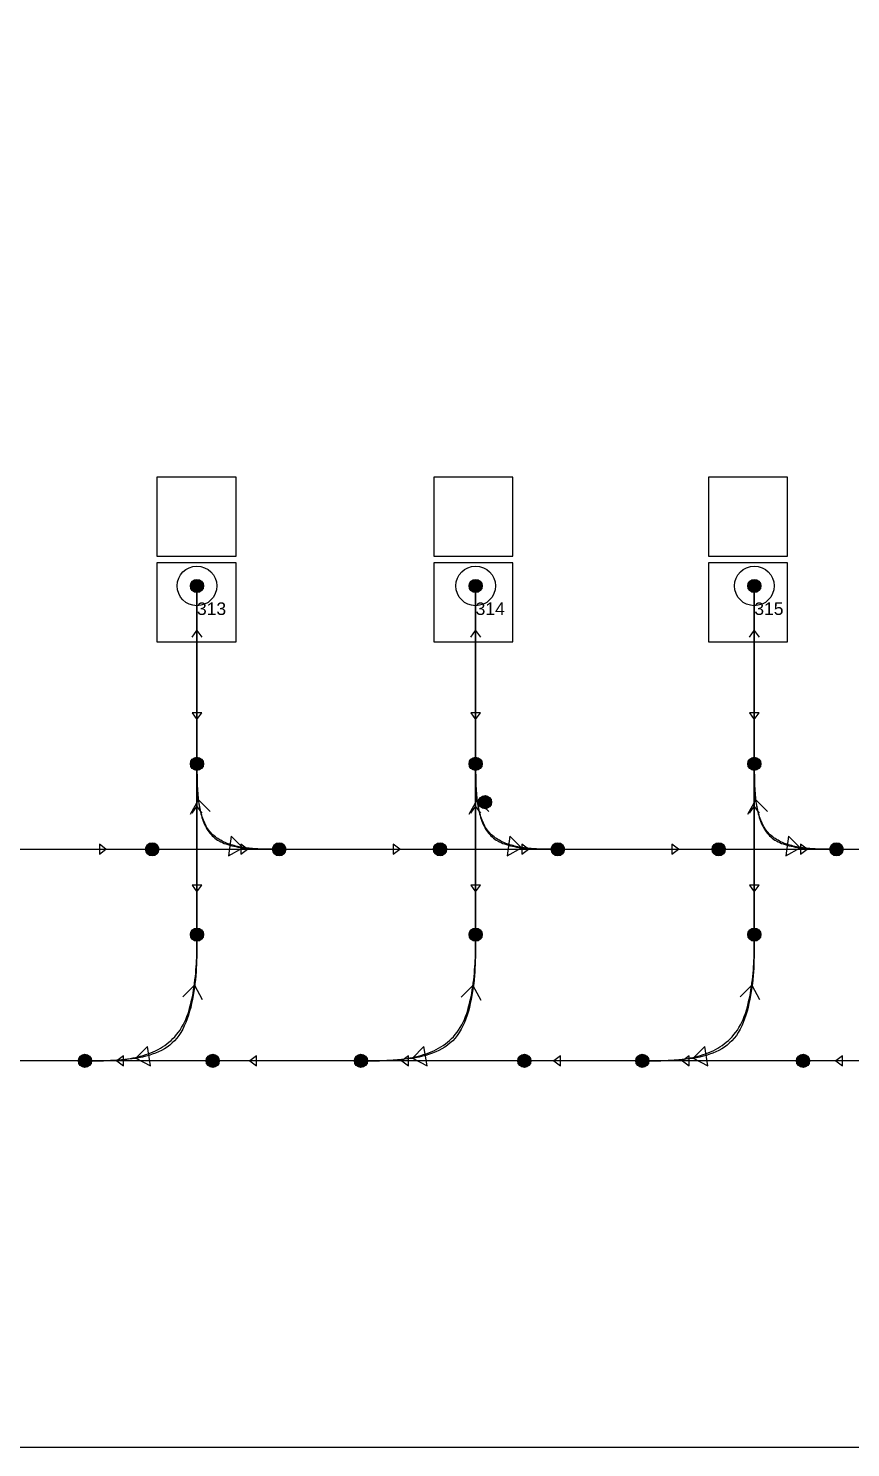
# Model space of a CAD drawing. Header units: millimetres. Extents: x -18594 to 273470, y -238787 to 48452.
# Drawn here: x 53052 to 65533, y -123855 to -102316 of the extents above; entities that cross this region are included whole.
import ezdxf

# ---------------------------------------------------------------- set-up
doc = ezdxf.new("R2010")
doc.units = ezdxf.units.MM
doc.layers.add('AM_BOR', color=4, linetype='Continuous', lineweight=25)
doc.layers.add('Xref AGV layout$0$AM_BOR', color=4, linetype='Continuous', lineweight=25)
doc.layers.add('AM_VIEWS', color=1, linetype='Continuous', lineweight=25, plot=False)
for name, color, linetype, true_color in [('Xref AGV layout$0$Ndc8_Activity_HO from manual', 1, 'Continuous', 0xff0000), ('Xref AGV layout$0$Ndc8_Activity_HO from manualID', 1, 'Continuous', 0xff0000), ('Xref AGV layout$0$Ndc8_F_Fast', 5, 'Continuous', 0x0000ff), ('Xref AGV layout$0$Ndc8_F_Moderate', 5, 'Continuous', 0x0000ff), ('Xref AGV layout$0$Ndc8_F_TurnLeftModerate', 5, 'Continuous', 0x0000ff), ('Xref AGV layout$0$Ndc8_F_TurnRightModerate', 5, 'Continuous', 0x0000ff), ('Xref AGV layout$0$Ndc8_InAdjust_HOP', 1, 'Continuous', 0xff0000), ('Xref AGV layout$0$Ndc8_InFix_HOP', 1, 'Continuous', 0xff0000), ('Xref AGV layout$0$Ndc8_OutFix_HOP', 5, 'Continuous', 0x0000ff), ('Xref AGV layout$0$Ndc8_Point', 7, 'Continuous', 0x000080), ('Xref AGV layout$0$Ndc8_R_TurnLeft_InAdj_Slow', 1, 'Continuous', 0xff0000), ('Xref AGV layout$0$Ndc8_R_TurnRight_InAdj_Slow', 1, 'Continuous', 0xff0000)]:
    doc.layers.add(name, color=color, linetype=linetype, true_color=true_color)
doc.styles.add('Xref AGV layout$0$Ndc8Style', font='arial.ttf', dxfattribs={"height": 0.2})

# ---------------------------------------------------------------- blocks, each defined once
blk = doc.blocks.new('Xref AGV layout$0$A$C7DF17C8B')
at = {"layer": 'Xref AGV layout$0$AM_BOR'}
for points in [[(0, 1300), (1200, 1300), (1200, 2500), (0, 2500)], [(0, 0), (1200, 0), (1200, 1200), (0, 1200)]]:
    blk.add_lwpolyline(points, close=True, dxfattribs=at)
blk = doc.blocks.new('Xref AGV layout')
at = {"layer": 'Xref AGV layout$0$Ndc8_Point'}
h = blk.add_hatch(color=256, dxfattribs=at)
edge = h.paths.add_edge_path(flags=0)
edge.add_arc((55611, -110778), 100, 0, 360)
h = blk.add_hatch(color=256, dxfattribs=at)
edge = h.paths.add_edge_path(flags=0)
edge.add_arc((59841, -110778), 100, 0, 360)
h = blk.add_hatch(color=256, dxfattribs=at)
edge = h.paths.add_edge_path(flags=0)
edge.add_arc((64071, -110778), 100, 0, 360)
h = blk.add_hatch(color=256, dxfattribs=at)
edge = h.paths.add_edge_path(flags=0)
edge.add_arc((55611, -113478), 100, 0, 360)
h = blk.add_hatch(color=256, dxfattribs=at)
edge = h.paths.add_edge_path(flags=0)
edge.add_arc((59841, -113478), 100, 0, 360)
h = blk.add_hatch(color=256, dxfattribs=at)
edge = h.paths.add_edge_path(flags=0)
edge.add_arc((64071, -113478), 100, 0, 360)
h = blk.add_hatch(color=256, dxfattribs=at)
edge = h.paths.add_edge_path(flags=0)
edge.add_arc((59983, -114060), 100, 0, 360)
h = blk.add_hatch(color=256, dxfattribs=at)
edge = h.paths.add_edge_path(flags=0)
edge.add_arc((54931, -114774), 100, 0, 360)
h = blk.add_hatch(color=256, dxfattribs=at)
edge = h.paths.add_edge_path(flags=0)
edge.add_arc((56858, -114774), 100, 0, 360)
h = blk.add_hatch(color=256, dxfattribs=at)
edge = h.paths.add_edge_path(flags=0)
edge.add_arc((59300, -114774), 100, 0, 360)
h = blk.add_hatch(color=256, dxfattribs=at)
edge = h.paths.add_edge_path(flags=0)
edge.add_arc((61088, -114774), 100, 0, 360)
h = blk.add_hatch(color=256, dxfattribs=at)
edge = h.paths.add_edge_path(flags=0)
edge.add_arc((63530, -114774), 100, 0, 360)
h = blk.add_hatch(color=256, dxfattribs=at)
edge = h.paths.add_edge_path(flags=0)
edge.add_arc((65318, -114774), 100, 0, 360)
h = blk.add_hatch(color=256, dxfattribs=at)
edge = h.paths.add_edge_path(flags=0)
edge.add_arc((55611, -116069), 100, 0, 360)
h = blk.add_hatch(color=256, dxfattribs=at)
edge = h.paths.add_edge_path(flags=0)
edge.add_arc((59841, -116069), 100, 0, 360)
h = blk.add_hatch(color=256, dxfattribs=at)
edge = h.paths.add_edge_path(flags=0)
edge.add_arc((64071, -116069), 100, 0, 360)
h = blk.add_hatch(color=256, dxfattribs=at)
edge = h.paths.add_edge_path(flags=0)
edge.add_arc((53911, -117986), 100, 0, 360)
h = blk.add_hatch(color=256, dxfattribs=at)
edge = h.paths.add_edge_path(flags=0)
edge.add_arc((55850, -117986), 100, 0, 360)
h = blk.add_hatch(color=256, dxfattribs=at)
edge = h.paths.add_edge_path(flags=0)
edge.add_arc((58100, -117986), 100, 0, 360)
h = blk.add_hatch(color=256, dxfattribs=at)
edge = h.paths.add_edge_path(flags=0)
edge.add_arc((60580, -117986), 100, 0, 360)
h = blk.add_hatch(color=256, dxfattribs=at)
edge = h.paths.add_edge_path(flags=0)
edge.add_arc((62371, -117986), 100, 0, 360)
h = blk.add_hatch(color=256, dxfattribs=at)
edge = h.paths.add_edge_path(flags=0)
edge.add_arc((64810, -117986), 100, 0, 360)
at = {"layer": 'Xref AGV layout$0$Ndc8_Activity_HO from manual'}
for centre in [(55611, -110778), (59841, -110778), (64071, -110778)]:
    blk.add_circle(centre, 300, dxfattribs=at)
at = {"layer": 'Xref AGV layout$0$Ndc8_F_Fast'}
for points in [[(52128, -114774), (54931, -114774)], [(54230, -114774), (54130, -114699), (54130, -114849), (54230, -114774)], [(54931, -114774), (56858, -114774)], [(56376, -114774), (56276, -114699), (56276, -114849), (56376, -114774)], [(56858, -114774), (59300, -114774)], [(58690, -114774), (58590, -114699), (58590, -114849), (58690, -114774)], [(59300, -114774), (61088, -114774)], [(60641, -114774), (60541, -114699), (60541, -114849), (60641, -114774)], [(61088, -114774), (63530, -114774)], [(62920, -114774), (62820, -114699), (62820, -114849), (62920, -114774)], [(63530, -114774), (65318, -114774)], [(64871, -114774), (64771, -114699), (64771, -114849), (64871, -114774)], [(65318, -114774), (67960, -114774)], [(53911, -117986), (51620, -117986)], [(55850, -117986), (53911, -117986)], [(54396, -117986), (54496, -118061), (54496, -117911), (54396, -117986)], [(58100, -117986), (55850, -117986)], [(56413, -117986), (56513, -118061), (56513, -117911), (56413, -117986)], [(60580, -117986), (58100, -117986)], [(58720, -117986), (58820, -118061), (58820, -117911), (58720, -117986)], [(62371, -117986), (60580, -117986)], [(61028, -117986), (61128, -118061), (61128, -117911), (61028, -117986)], [(64810, -117986), (62371, -117986)], [(62981, -117986), (63081, -118061), (63081, -117911), (62981, -117986)], [(66801, -117986), (64810, -117986)], [(65308, -117986), (65408, -118061), (65408, -117911), (65308, -117986)]]:
    blk.add_lwpolyline(points, dxfattribs=at)
at = {"layer": 'Xref AGV layout$0$Ndc8_F_Moderate'}
for points in [[(55611, -113478), (55611, -116069)], [(59841, -113478), (59841, -116069)], [(64071, -113478), (64071, -116069)], [(55611, -115421), (55686, -115321), (55536, -115321), (55611, -115421)], [(59841, -115421), (59916, -115321), (59766, -115321), (59841, -115421)], [(64071, -115421), (64146, -115321), (63996, -115321), (64071, -115421)]]:
    blk.add_lwpolyline(points, dxfattribs=at)
at = {"layer": 'Xref AGV layout$0$Ndc8_F_TurnLeftModerate'}
for points in [[(55611, -113478), (55611, -113512), (55611, -113547), (55611, -113581), (55611, -113615), (55612, -113649), (55612, -113683), (55613, -113717), (55614, -113751), (55615, -113785), (55616, -113818), (55618, -113852), (55620, -113885), (55622, -113919), (55625, -113951), (55625, -113951), (55628, -113984), (55631, -114017), (55635, -114049), (55640, -114081), (55645, -114113), (55650, -114144), (55656, -114174), (55663, -114204), (55670, -114234), (55678, -114263), (55686, -114291), (55695, -114319), (55705, -114346), (55715, -114372), (55715, -114372), (55726, -114397), (55738, -114422), (55750, -114445), (55763, -114468), (55777, -114490), (55792, -114511), (55808, -114531), (55825, -114551), (55843, -114569), (55861, -114587), (55881, -114603), (55902, -114619), (55924, -114634), (55947, -114647), (55947, -114647), (55972, -114660), (55997, -114672), (56024, -114684), (56051, -114694), (56079, -114703), (56109, -114712), (56139, -114720), (56170, -114727), (56201, -114734), (56233, -114740), (56266, -114745), (56299, -114750), (56333, -114754), (56366, -114758), (56366, -114758), (56400, -114761), (56435, -114764), (56469, -114766), (56504, -114768), (56539, -114770), (56574, -114771), (56609, -114772), (56644, -114773), (56680, -114773), (56715, -114774), (56751, -114774), (56787, -114774), (56822, -114774), (56858, -114774)], [(59841, -113478), (59841, -113512), (59841, -113547), (59841, -113581), (59841, -113615), (59842, -113649), (59842, -113683), (59843, -113717), (59844, -113751), (59845, -113785), (59846, -113818), (59848, -113852), (59850, -113885), (59852, -113919), (59855, -113951), (59855, -113951), (59858, -113984), (59861, -114017), (59865, -114049), (59870, -114081), (59875, -114113), (59880, -114144), (59886, -114174), (59893, -114204), (59900, -114234), (59908, -114263), (59916, -114291), (59925, -114319), (59935, -114346), (59945, -114372), (59945, -114372), (59956, -114397), (59968, -114422), (59980, -114445), (59993, -114468), (60007, -114490), (60022, -114511), (60038, -114531), (60055, -114551), (60073, -114569), (60091, -114587), (60111, -114603), (60132, -114619), (60154, -114634), (60177, -114647), (60177, -114647), (60202, -114660), (60227, -114672), (60254, -114684), (60281, -114694), (60309, -114703), (60339, -114712), (60369, -114720), (60400, -114727), (60431, -114734), (60463, -114740), (60496, -114745), (60529, -114750), (60563, -114754), (60596, -114758), (60596, -114758), (60630, -114761), (60665, -114764), (60699, -114766), (60734, -114768), (60769, -114770), (60804, -114771), (60839, -114772), (60874, -114773), (60910, -114773), (60945, -114774), (60981, -114774), (61017, -114774), (61052, -114774), (61088, -114774)], [(64071, -113478), (64071, -113512), (64071, -113547), (64071, -113581), (64071, -113615), (64072, -113649), (64072, -113683), (64073, -113717), (64074, -113751), (64075, -113785), (64076, -113818), (64078, -113852), (64080, -113885), (64082, -113919), (64085, -113951), (64085, -113951), (64088, -113984), (64091, -114017), (64095, -114049), (64100, -114081), (64105, -114113), (64110, -114144), (64116, -114174), (64123, -114204), (64130, -114234), (64138, -114263), (64146, -114291), (64155, -114319), (64165, -114346), (64175, -114372), (64175, -114372), (64186, -114397), (64198, -114422), (64210, -114445), (64223, -114468), (64237, -114490), (64252, -114511), (64268, -114531), (64285, -114551), (64303, -114569), (64321, -114587), (64341, -114603), (64362, -114619), (64384, -114634), (64407, -114647), (64407, -114647), (64432, -114660), (64457, -114672), (64484, -114684), (64511, -114694), (64539, -114703), (64569, -114712), (64599, -114720), (64630, -114727), (64661, -114734), (64693, -114740), (64726, -114745), (64759, -114750), (64793, -114754), (64826, -114758), (64826, -114758), (64860, -114761), (64895, -114764), (64929, -114766), (64964, -114768), (64999, -114770), (65034, -114771), (65069, -114772), (65104, -114773), (65140, -114773), (65175, -114774), (65211, -114774), (65247, -114774), (65282, -114774), (65318, -114774)], [(56309, -114751), (56130, -114577), (56091, -114874), (56309, -114751)], [(60539, -114751), (60360, -114577), (60321, -114874), (60539, -114751)], [(64769, -114751), (64590, -114577), (64551, -114874), (64769, -114751)]]:
    blk.add_lwpolyline(points, dxfattribs=at)
at = {"layer": 'Xref AGV layout$0$Ndc8_F_TurnRightModerate'}
for points in [[(55611, -116069), (55611, -116125), (55611, -116181), (55611, -116237), (55610, -116293), (55609, -116350), (55608, -116406), (55606, -116463), (55604, -116521), (55601, -116578), (55597, -116636), (55593, -116694), (55587, -116753), (55581, -116812), (55573, -116872), (55573, -116872), (55564, -116932), (55554, -116993), (55543, -117053), (55530, -117114), (55516, -117173), (55500, -117232), (55483, -117290), (55463, -117346), (55442, -117401), (55419, -117454), (55394, -117505), (55367, -117553), (55338, -117598), (55306, -117640), (55306, -117640), (55272, -117679), (55236, -117714), (55198, -117747), (55158, -117776), (55116, -117803), (55073, -117827), (55027, -117849), (54981, -117869), (54933, -117886), (54884, -117902), (54834, -117915), (54783, -117927), (54731, -117938), (54679, -117947), (54679, -117947), (54626, -117955), (54573, -117961), (54519, -117967), (54465, -117972), (54411, -117976), (54356, -117979), (54301, -117981), (54246, -117983), (54190, -117984), (54135, -117985), (54079, -117986), (54023, -117986), (53967, -117986), (53911, -117986)], [(59841, -116069), (59841, -116125), (59841, -116181), (59841, -116237), (59840, -116293), (59839, -116350), (59838, -116406), (59836, -116463), (59834, -116521), (59831, -116578), (59827, -116636), (59823, -116694), (59817, -116753), (59811, -116812), (59803, -116872), (59803, -116872), (59794, -116932), (59784, -116993), (59773, -117053), (59760, -117114), (59746, -117173), (59730, -117232), (59712, -117290), (59692, -117346), (59671, -117401), (59647, -117454), (59621, -117505), (59593, -117553), (59562, -117598), (59530, -117640), (59530, -117640), (59494, -117679), (59456, -117714), (59416, -117747), (59374, -117776), (59330, -117803), (59284, -117827), (59237, -117849), (59188, -117869), (59138, -117886), (59087, -117902), (59035, -117915), (58982, -117927), (58929, -117938), (58875, -117947), (58875, -117947), (58821, -117955), (58766, -117961), (58712, -117967), (58657, -117972), (58602, -117976), (58546, -117979), (58491, -117981), (58435, -117983), (58380, -117984), (58324, -117985), (58268, -117986), (58212, -117986), (58156, -117986), (58100, -117986)], [(64071, -116069), (64071, -116125), (64071, -116181), (64071, -116237), (64070, -116293), (64069, -116350), (64068, -116406), (64066, -116463), (64064, -116521), (64061, -116578), (64057, -116636), (64053, -116694), (64047, -116753), (64041, -116812), (64033, -116872), (64033, -116872), (64024, -116932), (64014, -116993), (64003, -117053), (63990, -117114), (63976, -117173), (63960, -117232), (63943, -117290), (63923, -117346), (63902, -117401), (63879, -117454), (63854, -117505), (63827, -117553), (63798, -117598), (63766, -117640), (63766, -117640), (63732, -117679), (63696, -117714), (63658, -117747), (63618, -117776), (63576, -117803), (63533, -117827), (63487, -117849), (63441, -117869), (63393, -117886), (63344, -117902), (63294, -117915), (63243, -117927), (63191, -117938), (63139, -117947), (63139, -117947), (63086, -117955), (63033, -117961), (62979, -117967), (62925, -117972), (62871, -117976), (62816, -117979), (62761, -117981), (62706, -117983), (62650, -117984), (62595, -117985), (62539, -117986), (62483, -117986), (62427, -117986), (62371, -117986)], [(54685, -117946), (54907, -118062), (54858, -117766), (54685, -117946)], [(58883, -117945), (59104, -118062), (59057, -117765), (58883, -117945)], [(63145, -117946), (63367, -118062), (63318, -117766), (63145, -117946)]]:
    blk.add_lwpolyline(points, dxfattribs=at)
at = {"layer": 'Xref AGV layout$0$Ndc8_InAdjust_HOP'}
for points in [[(55611, -116069), (55611, -113478)], [(59841, -116069), (59841, -113478)], [(64071, -116069), (64071, -113478)], [(55536, -114226), (55611, -114126), (55686, -114226)], [(59766, -114226), (59841, -114126), (59916, -114226)], [(63996, -114226), (64071, -114126), (64146, -114226)]]:
    blk.add_lwpolyline(points, dxfattribs=at)
at = {"layer": 'Xref AGV layout$0$Ndc8_InFix_HOP'}
for points in [[(55611, -113478), (55611, -110778)], [(59841, -113478), (59841, -110778)], [(64071, -113478), (64071, -110778)], [(55536, -111553), (55611, -111453), (55686, -111553)], [(59766, -111553), (59841, -111453), (59916, -111553)], [(63996, -111553), (64071, -111453), (64146, -111553)]]:
    blk.add_lwpolyline(points, dxfattribs=at)
at = {"layer": 'Xref AGV layout$0$Ndc8_OutFix_HOP'}
for points in [[(55611, -110778), (55611, -113478)], [(59841, -110778), (59841, -113478)], [(64071, -110778), (64071, -113478)], [(55611, -112803), (55686, -112703), (55536, -112703), (55611, -112803)], [(59841, -112803), (59916, -112703), (59766, -112703), (59841, -112803)], [(64071, -112803), (64146, -112703), (63996, -112703), (64071, -112803)]]:
    blk.add_lwpolyline(points, dxfattribs=at)
at = {"layer": 'Xref AGV layout$0$Ndc8_Point'}
for centre in [(55611, -110778), (59841, -110778), (64071, -110778), (55611, -113478), (59841, -113478), (64071, -113478), (59983, -114060), (54931, -114774), (56858, -114774), (59300, -114774), (61088, -114774), (63530, -114774), (65318, -114774), (55611, -116069), (59841, -116069), (64071, -116069), (53911, -117986), (55850, -117986), (58100, -117986), (60580, -117986), (62371, -117986), (64810, -117986)]:
    blk.add_circle(centre, 100, dxfattribs=at)
at = {"layer": 'Xref AGV layout$0$Ndc8_R_TurnLeft_InAdj_Slow'}
for points in [[(53911, -117986), (53951, -117986), (53991, -117986), (54032, -117986), (54072, -117985), (54112, -117985), (54152, -117984), (54193, -117983), (54233, -117982), (54273, -117980), (54314, -117978), (54354, -117976), (54394, -117972), (54435, -117969), (54475, -117964), (54475, -117964), (54516, -117960), (54556, -117954), (54596, -117947), (54637, -117940), (54677, -117932), (54717, -117923), (54756, -117913), (54795, -117902), (54834, -117890), (54872, -117877), (54910, -117863), (54947, -117848), (54984, -117831), (55020, -117813), (55020, -117813), (55055, -117794), (55089, -117773), (55122, -117751), (55155, -117728), (55186, -117703), (55217, -117676), (55247, -117648), (55275, -117618), (55302, -117586), (55329, -117552), (55354, -117517), (55377, -117479), (55400, -117440), (55421, -117399), (55421, -117399), (55440, -117356), (55458, -117310), (55475, -117264), (55491, -117215), (55505, -117166), (55518, -117116), (55530, -117065), (55541, -117013), (55551, -116961), (55560, -116909), (55568, -116857), (55575, -116805), (55581, -116754), (55587, -116704), (55587, -116704), (55592, -116654), (55596, -116606), (55599, -116558), (55602, -116511), (55605, -116465), (55607, -116420), (55608, -116374), (55609, -116330), (55610, -116286), (55610, -116242), (55611, -116199), (55611, -116155), (55611, -116112), (55611, -116069)], [(58100, -117986), (58140, -117986), (58180, -117986), (58221, -117986), (58261, -117985), (58301, -117985), (58342, -117984), (58382, -117983), (58423, -117982), (58464, -117980), (58505, -117978), (58546, -117976), (58588, -117972), (58629, -117969), (58671, -117964), (58671, -117964), (58713, -117960), (58755, -117954), (58798, -117947), (58840, -117940), (58882, -117932), (58924, -117923), (58966, -117913), (59007, -117902), (59048, -117890), (59088, -117877), (59128, -117863), (59167, -117848), (59205, -117831), (59243, -117813), (59243, -117813), (59279, -117794), (59315, -117773), (59349, -117751), (59382, -117728), (59415, -117703), (59446, -117676), (59476, -117648), (59505, -117618), (59532, -117586), (59558, -117552), (59583, -117517), (59607, -117479), (59630, -117440), (59651, -117399), (59651, -117399), (59670, -117356), (59688, -117310), (59705, -117264), (59721, -117215), (59735, -117166), (59748, -117116), (59760, -117065), (59771, -117013), (59781, -116961), (59790, -116909), (59798, -116857), (59805, -116805), (59811, -116754), (59817, -116704), (59817, -116704), (59822, -116654), (59826, -116606), (59829, -116558), (59832, -116511), (59835, -116465), (59837, -116420), (59838, -116374), (59839, -116330), (59840, -116286), (59840, -116242), (59841, -116199), (59841, -116155), (59841, -116112), (59841, -116069)], [(62371, -117986), (62411, -117986), (62451, -117986), (62492, -117986), (62532, -117985), (62572, -117985), (62612, -117984), (62653, -117983), (62693, -117982), (62733, -117980), (62774, -117978), (62814, -117976), (62854, -117972), (62895, -117969), (62935, -117964), (62935, -117964), (62976, -117960), (63016, -117954), (63056, -117947), (63097, -117940), (63137, -117932), (63177, -117923), (63216, -117913), (63255, -117902), (63294, -117890), (63332, -117877), (63370, -117863), (63407, -117848), (63444, -117831), (63480, -117813), (63480, -117813), (63515, -117794), (63549, -117773), (63582, -117751), (63615, -117728), (63646, -117703), (63677, -117676), (63707, -117648), (63735, -117618), (63762, -117586), (63789, -117552), (63814, -117517), (63837, -117479), (63860, -117440), (63881, -117399), (63881, -117399), (63900, -117356), (63918, -117310), (63935, -117264), (63951, -117215), (63965, -117166), (63978, -117116), (63990, -117065), (64001, -117013), (64011, -116961), (64020, -116909), (64028, -116857), (64035, -116805), (64041, -116754), (64047, -116704), (64047, -116704), (64052, -116654), (64056, -116606), (64059, -116558), (64062, -116511), (64065, -116465), (64067, -116420), (64068, -116374), (64069, -116330), (64070, -116286), (64070, -116242), (64071, -116199), (64071, -116155), (64071, -116112), (64071, -116069)], [(55395, -117011), (55571, -116834), (55692, -117053)], [(59623, -117020), (59800, -116843), (59920, -117062)], [(63855, -117011), (64031, -116834), (64152, -117053)]]:
    blk.add_lwpolyline(points, dxfattribs=at)
at = {"layer": 'Xref AGV layout$0$Ndc8_R_TurnRight_InAdj_Slow'}
for points in [[(56858, -114774), (56831, -114774), (56803, -114774), (56776, -114774), (56748, -114774), (56721, -114774), (56694, -114773), (56667, -114773), (56640, -114772), (56613, -114772), (56586, -114771), (56559, -114770), (56533, -114769), (56506, -114767), (56480, -114765), (56480, -114765), (56454, -114764), (56428, -114761), (56402, -114759), (56377, -114756), (56351, -114753), (56326, -114749), (56301, -114745), (56276, -114741), (56251, -114736), (56227, -114731), (56202, -114725), (56178, -114719), (56154, -114712), (56130, -114705), (56130, -114705), (56107, -114697), (56083, -114689), (56060, -114680), (56037, -114671), (56014, -114661), (55992, -114650), (55971, -114638), (55950, -114626), (55929, -114613), (55909, -114600), (55890, -114586), (55871, -114570), (55853, -114555), (55836, -114538), (55836, -114538), (55820, -114520), (55804, -114502), (55790, -114483), (55776, -114463), (55763, -114443), (55751, -114422), (55739, -114400), (55728, -114377), (55718, -114355), (55708, -114331), (55699, -114307), (55691, -114283), (55683, -114258), (55676, -114233), (55676, -114233), (55669, -114208), (55663, -114182), (55657, -114156), (55652, -114130), (55647, -114103), (55642, -114077), (55638, -114050), (55634, -114023), (55631, -113996), (55628, -113968), (55625, -113941), (55623, -113914), (55621, -113886), (55619, -113859), (55619, -113859), (55617, -113832), (55616, -113804), (55615, -113777), (55614, -113750), (55613, -113723), (55612, -113695), (55612, -113668), (55612, -113641), (55611, -113614), (55611, -113587), (55611, -113559), (55611, -113532), (55611, -113505), (55611, -113478)], [(61088, -114774), (61061, -114774), (61033, -114774), (61006, -114774), (60978, -114774), (60951, -114774), (60924, -114773), (60897, -114773), (60870, -114772), (60843, -114772), (60816, -114771), (60789, -114770), (60763, -114769), (60736, -114767), (60710, -114765), (60710, -114765), (60684, -114764), (60658, -114761), (60632, -114759), (60607, -114756), (60581, -114753), (60556, -114749), (60531, -114745), (60506, -114741), (60481, -114736), (60457, -114731), (60432, -114725), (60408, -114719), (60384, -114712), (60360, -114705), (60360, -114705), (60337, -114697), (60313, -114689), (60290, -114680), (60267, -114671), (60244, -114661), (60222, -114650), (60201, -114638), (60180, -114626), (60159, -114613), (60139, -114600), (60120, -114586), (60101, -114570), (60083, -114555), (60066, -114538), (60066, -114538), (60050, -114520), (60034, -114502), (60020, -114483), (60006, -114463), (59993, -114443), (59981, -114422), (59969, -114400), (59958, -114377), (59948, -114355), (59938, -114331), (59929, -114307), (59921, -114283), (59913, -114258), (59906, -114233), (59906, -114233), (59899, -114208), (59893, -114182), (59887, -114156), (59882, -114130), (59877, -114103), (59872, -114077), (59868, -114050), (59864, -114023), (59861, -113996), (59858, -113968), (59855, -113941), (59853, -113914), (59851, -113886), (59849, -113859), (59849, -113859), (59847, -113832), (59846, -113804), (59845, -113777), (59844, -113750), (59843, -113723), (59842, -113695), (59842, -113668), (59842, -113641), (59841, -113614), (59841, -113587), (59841, -113559), (59841, -113532), (59841, -113505), (59841, -113478)], [(65318, -114774), (65291, -114774), (65263, -114774), (65236, -114774), (65208, -114774), (65181, -114774), (65154, -114773), (65127, -114773), (65100, -114772), (65073, -114772), (65046, -114771), (65019, -114770), (64993, -114769), (64966, -114767), (64940, -114765), (64940, -114765), (64914, -114764), (64888, -114761), (64862, -114759), (64837, -114756), (64811, -114753), (64786, -114749), (64761, -114745), (64736, -114741), (64711, -114736), (64687, -114731), (64662, -114725), (64638, -114719), (64614, -114712), (64590, -114705), (64590, -114705), (64567, -114697), (64543, -114689), (64520, -114680), (64497, -114671), (64474, -114661), (64452, -114650), (64431, -114638), (64410, -114626), (64389, -114613), (64369, -114600), (64350, -114586), (64331, -114570), (64313, -114555), (64296, -114538), (64296, -114538), (64280, -114520), (64264, -114502), (64250, -114483), (64236, -114463), (64223, -114443), (64211, -114422), (64199, -114400), (64188, -114377), (64178, -114355), (64168, -114331), (64159, -114307), (64151, -114283), (64143, -114258), (64136, -114233), (64136, -114233), (64129, -114208), (64123, -114182), (64117, -114156), (64112, -114130), (64107, -114103), (64102, -114077), (64098, -114050), (64094, -114023), (64091, -113996), (64088, -113968), (64085, -113941), (64083, -113914), (64081, -113886), (64079, -113859), (64079, -113859), (64077, -113832), (64076, -113804), (64075, -113777), (64074, -113750), (64073, -113723), (64072, -113695), (64072, -113668), (64072, -113641), (64071, -113614), (64071, -113587), (64071, -113559), (64071, -113532), (64071, -113505), (64071, -113478)], [(55511, -114241), (55634, -114023), (55809, -114202)], [(59741, -114241), (59864, -114023), (60039, -114202)], [(63971, -114241), (64094, -114023), (64269, -114202)]]:
    blk.add_lwpolyline(points, dxfattribs=at)
for p in [(55004, -111625), (59204, -111625), (63375, -111625)]:
    blk.add_blockref('Xref AGV layout$0$A$C7DF17C8B', p)
at = {"layer": 'Xref AGV layout$0$Ndc8_Activity_HO from manualID', "style": 'Xref AGV layout$0$Ndc8Style'}
for s, p in [('313', (55611, -111218)), ('314', (59841, -111218)), ('315', (64071, -111218))]:
    blk.add_text(s, height=190, dxfattribs=at).set_placement(p)

msp = doc.modelspace()

# ---------------------------------------------------------------- linework, layer by layer
at = {"layer": 'AM_VIEWS', "color": 8}
msp.add_lwpolyline([(-18594, 48452), (273470, 48452), (273470, -123855), (-18594, -123855)], close=True, dxfattribs=at)

# ---------------------------------------------------------------- block references
at = {"layer": 'AM_BOR'}
msp.add_blockref('Xref AGV layout', (0, 0), dxfattribs=at)

doc.saveas('drawing.dxf')
